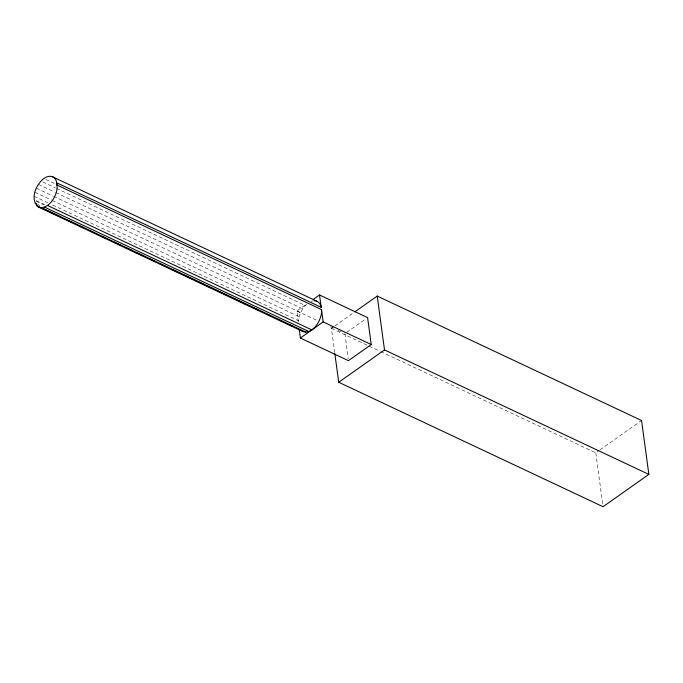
<?xml version="1.0" encoding="UTF-8"?>
<svg xmlns="http://www.w3.org/2000/svg" width="683" height="683" viewBox="0 0 683 683"><rect width="100%" height="100%" fill="white"/><g stroke="black" fill="none" stroke-linecap="round" stroke-linejoin="round"><path stroke-width="0.51" stroke-dasharray="3.42 2.56" d="M306.752 304.251C301.98 308.383 299.222 314.547 298.497 320.762L51.515 204.482M298.309 322.077L296.883 310.97L306.462 304.2M334.713 352.684L331.426 328.386L334.021 326.559M334.883 325.945L353.888 312.524M346.691 332.365L365.849 318.841M380.636 351.549L595.781 452.838L599.23 450.404M600.101 449.79L641.568 420.515M45.787 179.424L55.434 183.966M42.884 181.977L55.425 187.885M56.39 188.337L305.31 305.523M38.376 184.367L54.777 192.085M55.741 192.538L302.731 308.818M36.293 188.175L52.693 195.901M53.658 196.354L300.648 312.635M296.883 310.97L318.03 320.925M330.529 326.807L333.415 328.164M338.222 330.427L341.107 331.784M331.426 328.386L368.094 345.649M369.059 346.102L379.671 351.096M34.85 192.247L51.259 199.974M52.224 200.426L299.205 316.707M34.15 196.311L47.656 202.663M36.148 200.546L45.795 205.088M36.25 201.306L43.968 204.943M37.983 204.644L39.913 205.549M595.781 452.838L603.063 506.718M344.949 333.594L348.159 358.566M311.235 301.34A16.699 10.117 -64.8 0 1 313.215 300.819"/><path stroke-width="1.02" d="M313.429 299.282L319.524 294.979L367.591 317.612L371.236 344.548L348.424 360.65L300.358 338.025L299.316 329.915M300.358 338.025L323.17 321.924L371.236 344.548M354.75 311.918L377.212 296.063L641.568 420.515L648.85 474.395L603.063 506.718L338.717 382.258L334.858 353.743M338.717 382.258L384.503 349.935L648.85 474.395M38.871 207.222L41.535 207.692L44.472 207.086L47.503 205.455A16.699 10.117 -64.8 0 0 57.21 187.671L56.262 180.696A16.699 10.117 -64.8 0 0 43.857 178.519C35.875 184.538 29.147 200.068 38.871 207.222L303.218 331.682L305.882 332.151L308.827 331.545L311.849 329.915A16.699 10.117 -64.8 0 0 321.556 312.122L321.497 309.578L57.15 185.127L56.843 182.865L321.198 307.324L319.524 294.979M52.489 176.752L316.835 301.203M47.503 205.455L311.849 329.915M44.472 207.086L308.827 331.545M35.089 203.278L37.019 204.191M41.535 207.692L305.882 332.151M36.677 205.72L59.831 216.622M67.549 220.259L71.408 222.069M79.126 225.706L82.984 227.524M90.702 231.153L94.561 232.971M102.279 236.608L106.138 238.427M113.856 242.055L120.609 245.24M125.433 247.511L132.186 250.687M137.01 252.958L143.763 256.142M148.587 258.413L155.34 261.589M160.163 263.86L166.917 267.036M171.74 269.315L181.396 273.857M183.326 274.762L192.973 279.304M194.903 280.209L204.55 284.751M206.479 285.665L216.127 290.207M218.056 291.112L227.704 295.654M229.633 296.567L258.575 310.193M266.293 313.821L270.152 315.64M277.87 319.277L281.729 321.095M289.447 324.724L293.306 326.542M301.024 330.179L303.218 331.682M321.198 307.324L320.617 305.147A16.699 10.117 -64.8 0 0 314.171 300.742M377.212 296.063L384.503 349.935M321.497 309.578L323.17 321.924"/></g></svg>
